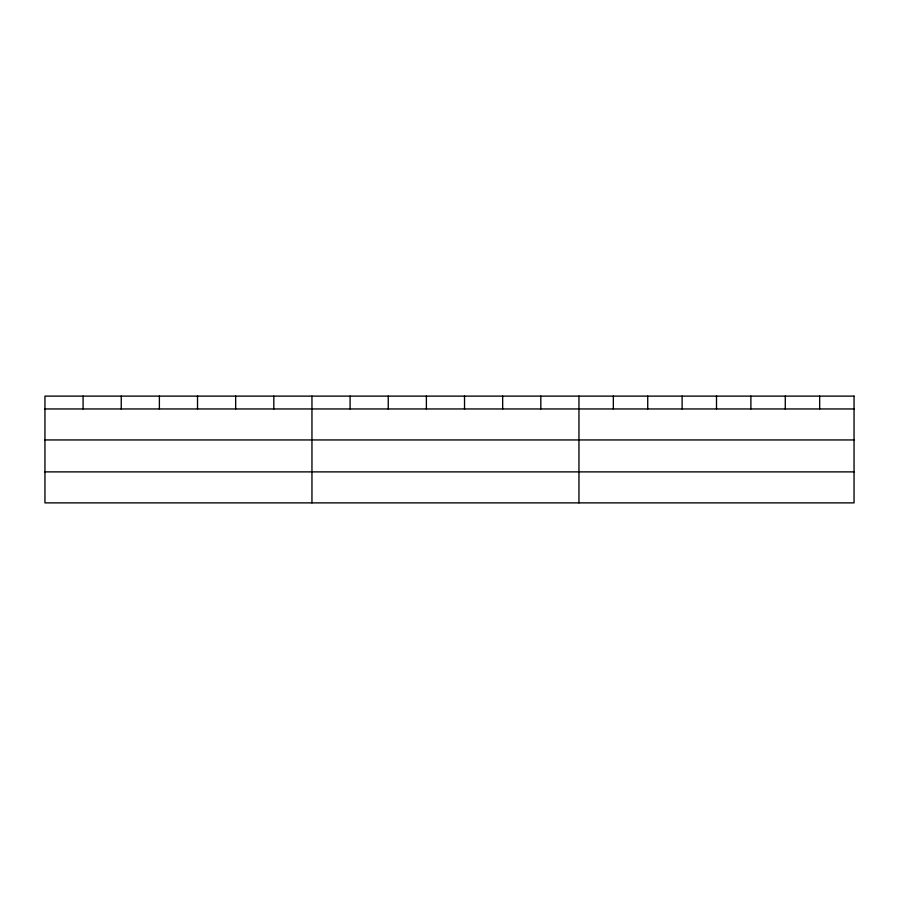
<?xml version="1.0" encoding="UTF-8"?>
<svg xmlns="http://www.w3.org/2000/svg" width="899" height="899" viewBox="0 0 899 899"><rect width="100%" height="100%" fill="white"/><g stroke="black" fill="none" stroke-linecap="round" stroke-linejoin="round"><path stroke-width="1.35" d="M44.95 408.955L854.05 408.955M44.95 439.948L854.05 439.948M44.95 471.885L854.05 471.885M819.663 396.122L819.663 408.955M785.276 396.122L785.276 408.955M750.89 396.122L750.89 408.955M716.503 396.122L716.503 408.955M682.116 396.122L682.116 408.955M647.73 396.122L647.73 408.955M613.343 396.122L613.343 408.955M578.956 396.122L578.956 502.878M540.816 396.122L540.816 408.955M502.665 396.122L502.665 408.955M464.525 396.122L464.525 408.955M426.384 396.122L426.384 408.955M388.244 396.122L388.244 408.955M350.093 396.122L350.093 408.955M311.953 396.122L311.953 502.878M273.813 396.122L273.813 408.955M235.662 396.122L235.662 408.955M197.522 396.122L197.522 408.955M159.381 396.122L159.381 408.955M121.241 396.122L121.241 408.955M83.09 396.122L83.09 408.955M854.05 396.122L44.95 396.122L44.95 502.878L854.05 502.878L854.05 396.122"/></g></svg>
